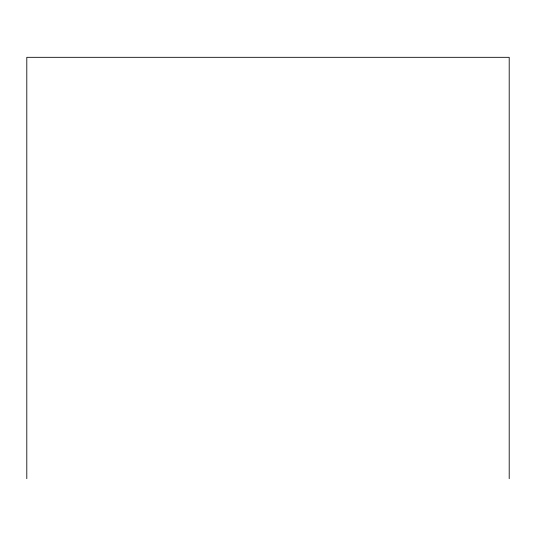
<?xml version="1.0" encoding="UTF-8"?>
<svg xmlns="http://www.w3.org/2000/svg" width="536" height="536" viewBox="0 0 536 536"><rect width="100%" height="100%" fill="white"/><g stroke="black" fill="none" stroke-linecap="round" stroke-linejoin="round"><path stroke-width="0.8" d="M509.2 478.682L509.2 57.319L26.8 57.319L26.8 478.682"/></g></svg>
